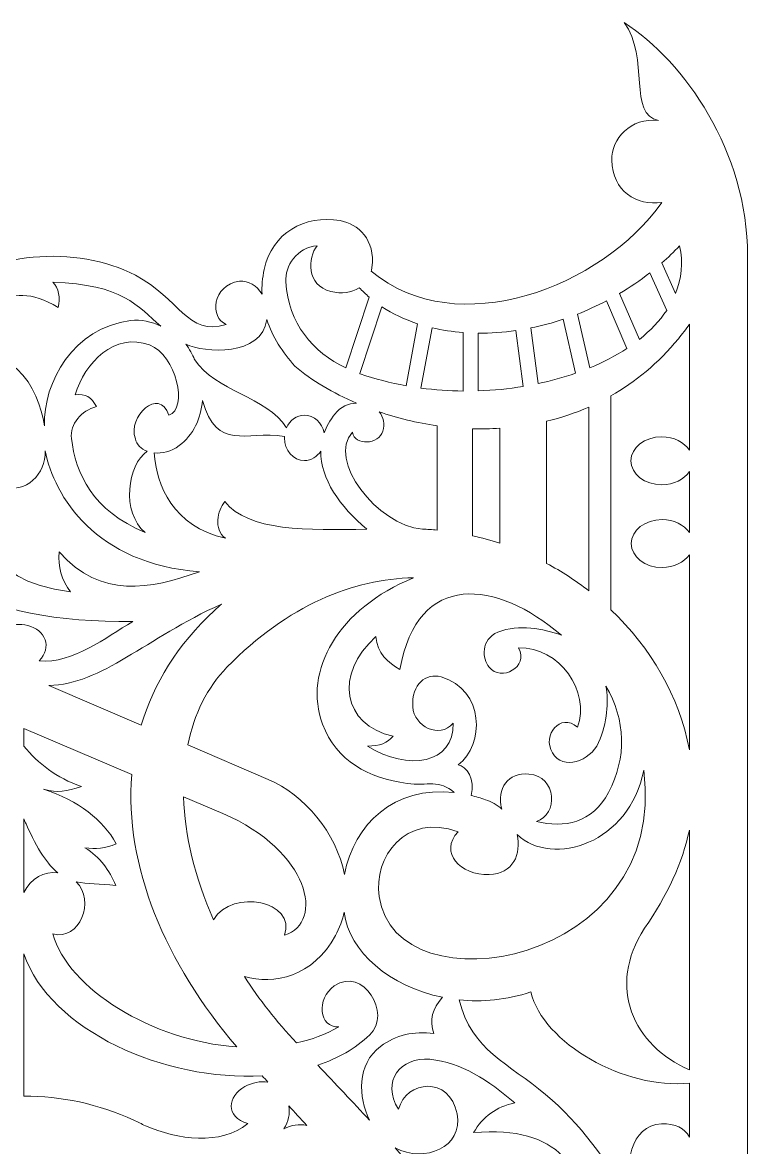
# Model space of a CAD drawing. Header units: centimetres. Extents: x -40.3 to 9.9, y -20.4 to 19.9.
# Drawn here: x -1.47 to 9.91, y 2.32 to 19.93 of the extents above; entities that cross this region are included whole.
import ezdxf

# ---------------------------------------------------------------- set-up
doc = ezdxf.new("R2010")
doc.units = ezdxf.units.CM
doc.header["$MEASUREMENT"] = 0
doc.layers.add('layer 1', color=7, linetype='Continuous')

msp = doc.modelspace()

# ---------------------------------------------------------------- linework, layer by layer
at = {"layer": 'layer 1', "color": 254, "lineweight": 9}
for points, knots in [([(-9.02512, 12.9641), (-8.90595, 13.3051), (-8.66617, 13.4605), (-8.28316, 13.39551), (-8.28316, 13.39551), (-8.28316, 13.39551), (-8.28309, 13.39544), (-8.28309, 13.39544), (-8.28309, 13.39544), (-8.17027, 13.75884), (-7.8188, 14.04925), (-7.41801, 14.006), (-7.41801, 14.006), (-7.04896, 13.96613), (-7.07359, 13.72194), (-6.68447, 13.47736), (-6.68447, 13.47736), (-6.41259, 13.97918), (-5.87256, 14.30589), (-5.11564, 14.10386), (-5.11564, 14.10386), (-4.67255, 13.9856), (-4.14451, 13.6021), (-3.70368, 12.99987), (-3.70368, 12.99987), (-3.91616, 13.97061), (-3.65027, 14.91422), (-2.8308, 15.66917), (-2.8308, 15.66917), (-2.00721, 16.35034), (-0.63091, 16.45844), (0.29439, 15.97767), (0.29439, 15.97767), (0.99384, 15.61424), (1.10112, 15.01808), (1.71813, 15.20586), (1.71813, 15.20586), (1.45714, 15.3045), (1.49221, 15.82386), (1.9263, 15.8838), (1.9263, 15.8838), (2.06579, 15.89015), (2.19826, 15.82153), (2.27855, 15.67989), (2.27855, 15.67989), (2.27298, 15.80414), (2.28314, 15.93333), (2.31199, 16.06763), (2.31199, 16.06763), (2.43533, 16.64121), (2.94385, 16.92597), (3.50011, 16.83164), (3.50011, 16.83164), (3.78509, 16.78331), (4.05743, 16.531), (4.00085, 16.09839), (4.00085, 16.09839), (3.99817, 16.07793), (3.99421, 16.05807), (3.9891, 16.03888), (3.9891, 16.03888), (5.3425, 14.91874), (7.59519, 15.78678), (8.54335, 17.11778), (8.54335, 17.11778), (8.14172, 17.05964), (7.77204, 17.2929), (7.75648, 17.77948), (7.75648, 17.77948), (7.74597, 18.10806), (8.05321, 18.45315), (8.49047, 18.40048), (8.49047, 18.40048), (8.0108, 18.47745), (8.3512, 19.3884), (7.95319, 19.9345), (7.95319, 19.9345), (8.90104, 19.31452), (9.88465, 17.92257), (9.88465, 16.27721), (9.88465, 16.27721), (9.88465, 16.27721), (9.88465, -12.90926), (9.88465, -12.90926), (9.88465, -12.90926), (9.91474, -17.78718), (5.83116, -20.35784), (2.35355, -19.87739), (2.35355, -19.87739), (0.40269, -19.60787), (-1.41877, -18.50075), (-2.06721, -16.00393), (-2.06721, -16.00393), (-2.14913, -15.68844), (-2.18906, -15.35305), (-2.17986, -15.01273), (-2.17986, -15.01273), (-2.21771, -15.03167), (-2.26039, -15.04236), (-2.30559, -15.04236), (-2.30559, -15.04236), (-2.46074, -15.04236), (-2.58657, -14.91656), (-2.58657, -14.76137), (-2.58657, -14.76137), (-2.58657, -14.60622), (-2.46074, -14.48039), (-2.30559, -14.48039), (-2.30559, -14.48039), (-2.24134, -14.48039), (-2.18218, -14.50198), (-2.13484, -14.53824), (-2.13484, -14.53824), (-2.1171, -14.43026), (-2.09417, -14.32248), (-2.06577, -14.21535), (-2.06577, -14.21535), (-2.09163, -14.22321), (-2.11911, -14.22745), (-2.14758, -14.22745), (-2.14758, -14.22745), (-2.30273, -14.22745), (-2.42853, -14.10164), (-2.42853, -13.94646), (-2.42853, -13.94646), (-2.42853, -13.79131), (-2.30273, -13.66547), (-2.14758, -13.66547), (-2.14758, -13.66547), (-2.05335, -13.66547), (-1.96999, -13.71186), (-1.91901, -13.78302), (-1.91901, -13.78302), (-1.87745, -13.68364), (-1.83075, -13.58539), (-1.77861, -13.48876), (-1.77861, -13.48876), (-1.79953, -13.49307), (-1.82119, -13.49533), (-1.84338, -13.49533), (-1.84338, -13.49533), (-2.02043, -13.49533), (-2.16402, -13.35171), (-2.16402, -13.17465), (-2.16402, -13.17465), (-2.16402, -12.99759), (-2.02043, -12.85401), (-1.84338, -12.85401), (-1.84338, -12.85401), (-1.69225, -12.85401), (-1.56553, -12.95861), (-1.53163, -13.09933), (-1.53163, -13.09933), (-1.45775, -12.99904), (-1.37718, -12.90132), (-1.28941, -12.80674), (-1.28941, -12.80674), (-1.28288, -12.79972), (-1.27607, -12.79266), (-1.26934, -12.78561), (-1.26934, -12.78561), (-1.27131, -12.78564), (-1.27332, -12.78568), (-1.27533, -12.78568), (-1.27533, -12.78568), (-1.46904, -12.78568), (-1.62614, -12.62859), (-1.62614, -12.43488), (-1.62614, -12.43488), (-1.62614, -12.24117), (-1.46904, -12.08404), (-1.27533, -12.08404), (-1.27533, -12.08404), (-1.08162, -12.08404), (-0.92453, -12.24117), (-0.92453, -12.43488), (-0.92453, -12.43488), (-0.92453, -12.45463), (-0.92619, -12.474), (-0.92933, -12.49291), (-0.92933, -12.49291), (-0.82099, -12.4142), (-0.70203, -12.33878), (-0.57599, -12.26985), (-0.57599, -12.26985), (-0.78928, -12.24226), (-0.98655, -12.06622), (-1.0577, -11.81854), (-1.0577, -11.81854), (-1.13599, -11.54619), (-1.00302, -11.25483), (-0.5654, -11.25886), (-0.5654, -11.25886), (-0.73392, -11.14593), (-0.59056, -10.72747), (-0.40817, -10.61218), (-0.40817, -10.61218), (-0.36404, -10.9047), (-0.09, -11.13143), (0.26803, -11.2718), (0.26803, -11.2718), (0.09345, -11.14992), (-0.00988, -10.94178), (-0.04093, -10.70062), (-0.04093, -10.70062), (-0.09755, -9.70215), (1.27289, -9.94084), (0.91588, -10.88837), (0.91588, -10.88837), (1.11393, -10.69607), (1.22681, -10.54998), (1.26386, -10.36622), (1.26386, -10.36622), (1.25341, -10.2473), (1.25038, -10.1264), (1.25567, -10.00314), (1.25567, -10.00314), (0.35365, -10.06626), (0.98146, -8.92414), (0.6834, -8.65289), (0.6834, -8.65289), (0.84465, -8.67123), (0.97207, -8.73307), (1.05, -8.85856), (1.05, -8.85856), (1.05, -8.85856), (1.20201, -8.49195), (1.20201, -8.49195), (1.20201, -8.49195), (1.20201, -8.49195), (1.44346, -8.87644), (1.44346, -8.87644), (1.44346, -8.87644), (1.51133, -8.7081), (1.62824, -8.60223), (1.77429, -8.51876), (1.77429, -8.51876), (1.58654, -9.00164), (2.00832, -9.51758), (1.47923, -9.91371), (1.47923, -9.91371), (1.50209, -10.0822), (1.6015, -10.21597), (1.72571, -10.32491), (1.72571, -10.32491), (2.83629, -8.24889), (1.65477, -2.09027), (-0.34492, -0.72138), (-0.34492, -0.72138), (-0.17131, -1.11484), (-0.51418, -1.48769), (-1.07817, -1.29369), (-1.07817, -1.29369), (-1.42639, -1.17389), (-1.64197, -0.84581), (-1.65044, -0.46209), (-1.65044, -0.46209), (-1.65393, -0.30472), (-1.63457, -0.17267), (-1.59453, -0.06532), (-1.59453, -0.06532), (-2.09134, -0.19268), (-2.59296, 0.02707), (-2.84869, 0.41424), (-2.84869, 0.41424), (-3.05199, 0.72204), (-3.1222, 1.21226), (-2.98175, 1.60483), (-2.98175, 1.60483), (-3.27131, 1.47713), (-3.52792, 1.54991), (-3.6624, 1.80916), (-3.6624, 1.80916), (-3.82264, 2.11812), (-3.64113, 2.32764), (-3.17952, 2.40828), (-3.17952, 2.40828), (-3.51607, 3.09366), (-4.07858, 3.44266), (-4.7974, 3.41352), (-4.7974, 3.41352), (-5.49403, 3.3853), (-6.30845, 2.81292), (-7.24811, 2.45298), (-7.24811, 2.45298), (-7.91652, 2.19697), (-8.64578, 2.61434), (-8.60729, 3.54391), (-8.60729, 3.54391), (-8.58221, 4.14998), (-8.72427, 4.55956), (-9.13487, 4.84944), (-9.13487, 4.84944), (-8.95901, 4.91064), (-8.77719, 4.88941), (-8.5894, 4.79578), (-8.5894, 4.79578), (-9.12591, 5.17135), (-8.52682, 5.86882), (-9.20638, 6.45898), (-9.20638, 6.45898), (-8.96197, 6.57667), (-8.71757, 6.59752), (-8.47316, 6.47687), (-8.47316, 6.47687), (-9.1868, 6.8257), (-8.60891, 7.5678), (-9.17957, 8.16689), (-9.17957, 8.16689), (-8.95305, 8.24697), (-8.72653, 8.24471), (-8.49997, 8.12219), (-8.49997, 8.12219), (-9.43858, 8.75853), (-8.52252, 9.05525), (-9.14379, 9.93741), (-9.14379, 9.93741), (-8.97615, 9.96433), (-8.79585, 9.89324), (-8.65202, 9.81898), (-8.65202, 9.81898), (-9.30904, 10.29731), (-8.56721, 10.41592), (-9.08121, 11.09092), (-9.08121, 11.09092), (-8.89121, 11.16017), (-8.65276, 11.10355), (-8.49553, 10.95683), (-8.49553, 10.95683), (-8.66155, 11.33656), (-8.69446, 11.72007), (-8.96257, 12.09687), (-8.96257, 12.09687), (-8.96257, 12.09687), (-9.51343, 12.33273), (-9.51343, 12.33273), (-9.51343, 12.33273), (-10.15895, 12.6091), (-9.9022, 13.33963), (-9.20934, 13.04298), (-9.20934, 13.04298), (-9.20934, 13.04298), (-9.02512, 12.9641), (-9.02512, 12.9641)], [0, 0, 0, 0, 0.01149425, 0.01149425, 0.01149425, 0.01149425, 0.02298851, 0.02298851, 0.02298851, 0.02298851, 0.03448276, 0.03448276, 0.03448276, 0.03448276, 0.04597701, 0.04597701, 0.04597701, 0.04597701, 0.05747126, 0.05747126, 0.05747126, 0.05747126, 0.06896552, 0.06896552, 0.06896552, 0.06896552, 0.08045977, 0.08045977, 0.08045977, 0.08045977, 0.09195402, 0.09195402, 0.09195402, 0.09195402, 0.10344828, 0.10344828, 0.10344828, 0.10344828, 0.11494253, 0.11494253, 0.11494253, 0.11494253, 0.12643678, 0.12643678, 0.12643678, 0.12643678, 0.13793103, 0.13793103, 0.13793103, 0.13793103, 0.14942529, 0.14942529, 0.14942529, 0.14942529, 0.16091954, 0.16091954, 0.16091954, 0.16091954, 0.17241379, 0.17241379, 0.17241379, 0.17241379, 0.18390805, 0.18390805, 0.18390805, 0.18390805, 0.1954023, 0.1954023, 0.1954023, 0.1954023, 0.20689655, 0.20689655, 0.20689655, 0.20689655, 0.2183908, 0.2183908, 0.2183908, 0.2183908, 0.22988506, 0.22988506, 0.22988506, 0.22988506, 0.24137931, 0.24137931, 0.24137931, 0.24137931, 0.25287356, 0.25287356, 0.25287356, 0.25287356, 0.26436782, 0.26436782, 0.26436782, 0.26436782, 0.27586207, 0.27586207, 0.27586207, 0.27586207, 0.28735632, 0.28735632, 0.28735632, 0.28735632, 0.29885057, 0.29885057, 0.29885057, 0.29885057, 0.31034483, 0.31034483, 0.31034483, 0.31034483, 0.32183908, 0.32183908, 0.32183908, 0.32183908, 0.33333333, 0.33333333, 0.33333333, 0.33333333, 0.34482759, 0.34482759, 0.34482759, 0.34482759, 0.35632184, 0.35632184, 0.35632184, 0.35632184, 0.36781609, 0.36781609, 0.36781609, 0.36781609, 0.37931034, 0.37931034, 0.37931034, 0.37931034, 0.3908046, 0.3908046, 0.3908046, 0.3908046, 0.40229885, 0.40229885, 0.40229885, 0.40229885, 0.4137931, 0.4137931, 0.4137931, 0.4137931, 0.42528736, 0.42528736, 0.42528736, 0.42528736, 0.43678161, 0.43678161, 0.43678161, 0.43678161, 0.44827586, 0.44827586, 0.44827586, 0.44827586, 0.45977011, 0.45977011, 0.45977011, 0.45977011, 0.47126437, 0.47126437, 0.47126437, 0.47126437, 0.48275862, 0.48275862, 0.48275862, 0.48275862, 0.49425287, 0.49425287, 0.49425287, 0.49425287, 0.50574713, 0.50574713, 0.50574713, 0.50574713, 0.51724138, 0.51724138, 0.51724138, 0.51724138, 0.52873563, 0.52873563, 0.52873563, 0.52873563, 0.54022989, 0.54022989, 0.54022989, 0.54022989, 0.55172414, 0.55172414, 0.55172414, 0.55172414, 0.56321839, 0.56321839, 0.56321839, 0.56321839, 0.57471264, 0.57471264, 0.57471264, 0.57471264, 0.5862069, 0.5862069, 0.5862069, 0.5862069, 0.59770115, 0.59770115, 0.59770115, 0.59770115, 0.6091954, 0.6091954, 0.6091954, 0.6091954, 0.62068966, 0.62068966, 0.62068966, 0.62068966, 0.63218391, 0.63218391, 0.63218391, 0.63218391, 0.64367816, 0.64367816, 0.64367816, 0.64367816, 0.65517241, 0.65517241, 0.65517241, 0.65517241, 0.66666667, 0.66666667, 0.66666667, 0.66666667, 0.67816092, 0.67816092, 0.67816092, 0.67816092, 0.68965517, 0.68965517, 0.68965517, 0.68965517, 0.70114943, 0.70114943, 0.70114943, 0.70114943, 0.71264368, 0.71264368, 0.71264368, 0.71264368, 0.72413793, 0.72413793, 0.72413793, 0.72413793, 0.73563218, 0.73563218, 0.73563218, 0.73563218, 0.74712644, 0.74712644, 0.74712644, 0.74712644, 0.75862069, 0.75862069, 0.75862069, 0.75862069, 0.77011494, 0.77011494, 0.77011494, 0.77011494, 0.7816092, 0.7816092, 0.7816092, 0.7816092, 0.79310345, 0.79310345, 0.79310345, 0.79310345, 0.8045977, 0.8045977, 0.8045977, 0.8045977, 0.81609195, 0.81609195, 0.81609195, 0.81609195, 0.82758621, 0.82758621, 0.82758621, 0.82758621, 0.83908046, 0.83908046, 0.83908046, 0.83908046, 0.85057471, 0.85057471, 0.85057471, 0.85057471, 0.86206897, 0.86206897, 0.86206897, 0.86206897, 0.87356322, 0.87356322, 0.87356322, 0.87356322, 0.88505747, 0.88505747, 0.88505747, 0.88505747, 0.89655172, 0.89655172, 0.89655172, 0.89655172, 0.90804598, 0.90804598, 0.90804598, 0.90804598, 0.91954023, 0.91954023, 0.91954023, 0.91954023, 0.93103448, 0.93103448, 0.93103448, 0.93103448, 0.94252874, 0.94252874, 0.94252874, 0.94252874, 0.95402299, 0.95402299, 0.95402299, 0.95402299, 0.96551724, 0.96551724, 0.96551724, 0.96551724, 0.97701149, 0.97701149, 0.97701149, 0.97701149, 1, 1, 1, 1]), ([(3.79923, 15.78163), (3.68045, 15.70617), (3.52216, 15.68056), (3.35703, 15.72282), (3.35703, 15.72282), (2.9694, 15.82202), (2.99049, 16.25001), (3.14243, 16.43819), (3.14243, 16.43819), (2.8243, 16.41427), (2.63658, 16.12125), (2.65063, 15.87484), (2.65063, 15.87484), (2.68788, 15.21973), (3.07766, 14.77244), (3.59222, 14.52595), (3.59222, 14.52595), (3.59222, 14.52595), (3.95823, 15.63216), (3.95823, 15.63216), (3.95823, 15.63216), (3.90524, 15.68201), (3.85222, 15.73182), (3.79923, 15.78163)], [0, 0, 0, 0, 0.14285714, 0.14285714, 0.14285714, 0.14285714, 0.28571429, 0.28571429, 0.28571429, 0.28571429, 0.42857143, 0.42857143, 0.42857143, 0.42857143, 0.57142857, 0.57142857, 0.57142857, 0.57142857, 0.71428571, 0.71428571, 0.71428571, 0.71428571, 1, 1, 1, 1]), ([(8.75696, 15.68959), (8.75696, 15.68959), (8.54163, 16.17089), (8.54163, 16.17089), (8.54163, 16.17089), (8.63765, 16.25513), (8.73079, 16.34421), (8.82057, 16.43819), (8.82057, 16.43819), (8.87687, 16.17269), (8.85045, 15.92144), (8.75696, 15.68959)], [0, 0, 0, 0, 0.25, 0.25, 0.25, 0.25, 0.5, 0.5, 0.5, 0.5, 1, 1, 1, 1]), ([(0.69169, 15.17715), (0.54842, 15.25197), (0.38745, 15.28707), (0.21593, 15.26594), (0.21593, 15.26594), (-0.67057, 15.15672), (-1.15179, 14.30702), (-1.13006, 13.61769), (-1.13006, 13.61769), (-1.22845, 14.21565), (-1.6001, 14.98774), (-2.84096, 14.83629), (-2.84096, 14.83629), (-2.43957, 15.17051), (-2.15978, 15.37463), (-1.7041, 15.09689), (-1.7041, 15.09689), (-1.7107, 15.26231), (-1.76326, 15.40836), (-1.88296, 15.52611), (-1.88296, 15.52611), (-1.64205, 15.70264), (-1.33689, 15.72498), (-0.91723, 15.47246), (-0.91723, 15.47246), (-0.87553, 15.61551), (-0.9083, 15.78241), (-0.9977, 15.86587), (-0.9977, 15.86587), (0.08685, 15.83695), (0.33711, 15.49285), (0.69169, 15.17715)], [0, 0, 0, 0, 0.11111111, 0.11111111, 0.11111111, 0.11111111, 0.22222222, 0.22222222, 0.22222222, 0.22222222, 0.33333333, 0.33333333, 0.33333333, 0.33333333, 0.44444444, 0.44444444, 0.44444444, 0.44444444, 0.55555556, 0.55555556, 0.55555556, 0.55555556, 0.66666667, 0.66666667, 0.66666667, 0.66666667, 0.77777778, 0.77777778, 0.77777778, 0.77777778, 1, 1, 1, 1]), ([(8.35405, 16.01528), (8.35405, 16.01528), (8.61737, 15.42667), (8.61737, 15.42667), (8.61737, 15.42667), (8.5079, 15.26206), (8.36298, 15.10984), (8.18945, 14.97232), (8.18945, 14.97232), (8.18945, 14.97232), (7.8789, 15.68994), (7.8789, 15.68994), (7.8789, 15.68994), (8.04213, 15.78696), (8.20109, 15.89537), (8.35405, 16.01528)], [0, 0, 0, 0, 0.2, 0.2, 0.2, 0.2, 0.4, 0.4, 0.4, 0.4, 0.6, 0.6, 0.6, 0.6, 1, 1, 1, 1]), ([(7.67291, 15.57473), (7.67291, 15.57473), (7.99447, 14.83171), (7.99447, 14.83171), (7.99447, 14.83171), (7.81998, 14.71695), (7.62412, 14.61485), (7.41196, 14.52712), (7.41196, 14.52712), (7.41196, 14.52712), (7.21846, 15.36705), (7.21846, 15.36705), (7.21846, 15.36705), (7.37189, 15.42713), (7.52379, 15.49634), (7.67291, 15.57473)], [0, 0, 0, 0, 0.2, 0.2, 0.2, 0.2, 0.4, 0.4, 0.4, 0.4, 0.6, 0.6, 0.6, 0.6, 1, 1, 1, 1]), ([(4.71617, 15.21736), (4.71617, 15.21736), (4.53389, 14.24652), (4.53389, 14.24652), (4.53389, 14.24652), (4.29048, 14.29051), (4.04992, 14.35232), (3.81645, 14.4337), (3.81645, 14.4337), (3.81423, 14.43448), (3.81204, 14.43529), (3.80982, 14.43607), (3.80982, 14.43607), (3.80982, 14.43607), (4.15628, 15.48329), (4.15628, 15.48329), (4.15628, 15.48329), (4.32491, 15.37234), (4.51326, 15.28369), (4.71617, 15.21736)], [0, 0, 0, 0, 0.16666667, 0.16666667, 0.16666667, 0.16666667, 0.33333333, 0.33333333, 0.33333333, 0.33333333, 0.5, 0.5, 0.5, 0.5, 0.66666667, 0.66666667, 0.66666667, 0.66666667, 1, 1, 1, 1]), ([(3.25091, 13.50756), (3.21987, 13.66694), (3.09389, 13.78629), (2.94322, 13.78629), (2.94322, 13.78629), (2.81855, 13.78629), (2.71081, 13.70458), (2.65969, 13.58612), (2.65969, 13.58612), (2.35659, 14.08315), (1.54347, 14.15645), (1.2229, 14.65511), (1.2229, 14.65511), (1.2229, 14.65511), (1.22293, 14.65489), (1.22293, 14.65489), (1.22293, 14.65489), (1.18557, 14.73882), (1.13985, 14.82109), (1.08577, 14.90018), (1.08577, 14.90018), (1.37078, 14.75381), (2.28039, 14.70365), (2.35196, 15.28323), (2.35196, 15.28323), (2.44065, 15.01279), (2.60088, 14.76955), (2.79368, 14.55146), (2.79368, 14.55146), (3.0572, 14.33122), (3.38638, 14.1331), (3.75814, 13.97357), (3.75814, 13.97357), (3.62972, 13.97163), (3.50971, 13.9166), (3.41965, 13.80407), (3.41965, 13.80407), (3.34218, 13.70726), (3.28682, 13.60803), (3.25091, 13.50756)], [0, 0, 0, 0, 0.09090909, 0.09090909, 0.09090909, 0.09090909, 0.18181818, 0.18181818, 0.18181818, 0.18181818, 0.27272727, 0.27272727, 0.27272727, 0.27272727, 0.36363636, 0.36363636, 0.36363636, 0.36363636, 0.45454545, 0.45454545, 0.45454545, 0.45454545, 0.54545455, 0.54545455, 0.54545455, 0.54545455, 0.63636364, 0.63636364, 0.63636364, 0.63636364, 0.72727273, 0.72727273, 0.72727273, 0.72727273, 0.81818182, 0.81818182, 0.81818182, 0.81818182, 1, 1, 1, 1]), ([(5.43041, 15.07982), (5.43041, 15.07982), (5.43041, 14.1633), (5.43041, 14.1633), (5.43041, 14.1633), (5.2096, 14.16527), (4.98714, 14.18037), (4.76595, 14.21001), (4.76595, 14.21001), (4.76595, 14.21001), (4.94315, 15.15386), (4.94315, 15.15386), (4.94315, 15.15386), (5.09936, 15.11707), (5.26249, 15.09244), (5.43041, 15.07982)], [0, 0, 0, 0, 0.2, 0.2, 0.2, 0.2, 0.4, 0.4, 0.4, 0.4, 0.6, 0.6, 0.6, 0.6, 1, 1, 1, 1]), ([(6.99604, 15.28661), (6.99604, 15.28661), (7.19042, 14.44284), (7.19042, 14.44284), (7.19042, 14.44284), (7.00362, 14.37751), (6.80663, 14.32268), (6.60237, 14.2794), (6.60237, 14.2794), (6.60237, 14.2794), (6.48807, 15.15118), (6.48807, 15.15118), (6.48807, 15.15118), (6.6573, 15.18547), (6.82716, 15.23059), (6.99604, 15.28661)], [0, 0, 0, 0, 0.2, 0.2, 0.2, 0.2, 0.4, 0.4, 0.4, 0.4, 0.6, 0.6, 0.6, 0.6, 1, 1, 1, 1]), ([(8.97258, 11.9499), (8.89172, 12.06935), (8.73061, 12.15081), (8.54505, 12.15081), (8.54505, 12.15081), (8.27842, 12.15081), (8.06217, 11.98264), (8.06217, 11.77524), (8.06217, 11.77524), (8.06217, 11.56788), (8.27842, 11.39967), (8.54505, 11.39967), (8.54505, 11.39967), (8.73061, 11.39967), (8.89172, 11.48116), (8.97258, 11.60062), (8.97258, 11.60062), (8.97258, 11.60062), (8.97258, 8.54658), (8.97258, 8.54658), (8.97258, 8.54658), (8.81492, 9.38383), (8.36799, 10.14523), (7.74223, 10.73913), (7.74223, 10.73913), (7.74223, 10.73913), (7.74234, 10.73913), (7.74234, 10.73913), (7.74234, 10.73913), (7.74234, 10.73913), (7.74234, 14.08597), (7.74234, 14.08597), (7.74234, 14.08597), (8.12549, 14.30413), (8.48426, 14.59866), (8.80042, 14.98273), (8.80042, 14.98273), (8.86145, 15.05696), (8.91889, 15.13249), (8.97258, 15.20946), (8.97258, 15.20946), (8.97258, 15.20946), (8.97258, 13.23913), (8.97258, 13.23913), (8.97258, 13.23913), (8.89331, 13.36225), (8.72962, 13.44681), (8.54057, 13.44681), (8.54057, 13.44681), (8.27394, 13.44681), (8.05772, 13.27864), (8.05772, 13.07124), (8.05772, 13.07124), (8.05772, 12.86384), (8.27394, 12.69567), (8.54057, 12.69567), (8.54057, 12.69567), (8.72962, 12.69567), (8.89331, 12.78023), (8.97258, 12.90335), (8.97258, 12.90335), (8.97258, 12.90335), (8.97258, 11.9499), (8.97258, 11.9499)], [0, 0, 0, 0, 0.05882353, 0.05882353, 0.05882353, 0.05882353, 0.11764706, 0.11764706, 0.11764706, 0.11764706, 0.17647059, 0.17647059, 0.17647059, 0.17647059, 0.23529412, 0.23529412, 0.23529412, 0.23529412, 0.29411765, 0.29411765, 0.29411765, 0.29411765, 0.35294118, 0.35294118, 0.35294118, 0.35294118, 0.41176471, 0.41176471, 0.41176471, 0.41176471, 0.47058824, 0.47058824, 0.47058824, 0.47058824, 0.52941176, 0.52941176, 0.52941176, 0.52941176, 0.58823529, 0.58823529, 0.58823529, 0.58823529, 0.64705882, 0.64705882, 0.64705882, 0.64705882, 0.70588235, 0.70588235, 0.70588235, 0.70588235, 0.76470588, 0.76470588, 0.76470588, 0.76470588, 0.82352941, 0.82352941, 0.82352941, 0.82352941, 0.88235294, 0.88235294, 0.88235294, 0.88235294, 1, 1, 1, 1]), ([(0.48083, 13.21965), (0.16982, 13.0155), (0.0708, 12.2626), (0.44629, 11.95011), (0.44629, 11.95011), (-0.37501, 12.2903), (-0.6439, 12.87143), (-0.70704, 13.42257), (-0.70704, 13.42257), (-0.7328, 13.64718), (-0.55164, 13.85624), (-0.31482, 13.92073), (-0.31482, 13.92073), (-0.38972, 14.06339), (-0.48652, 14.13031), (-0.64965, 14.10449), (-0.64965, 14.10449), (-0.4958, 14.60907), (-0.02886, 15.09072), (0.51646, 14.88505), (0.51646, 14.88505), (0.93161, 14.72848), (1.12846, 13.88305), (0.81756, 13.78688), (0.81756, 13.78688), (0.6641, 14.23604), (0.16961, 13.76223), (0.29446, 13.41587), (0.29446, 13.41587), (0.31263, 13.32326), (0.38413, 13.25479), (0.48083, 13.21965)], [0, 0, 0, 0, 0.11111111, 0.11111111, 0.11111111, 0.11111111, 0.22222222, 0.22222222, 0.22222222, 0.22222222, 0.33333333, 0.33333333, 0.33333333, 0.33333333, 0.44444444, 0.44444444, 0.44444444, 0.44444444, 0.55555556, 0.55555556, 0.55555556, 0.55555556, 0.66666667, 0.66666667, 0.66666667, 0.66666667, 0.77777778, 0.77777778, 0.77777778, 0.77777778, 1, 1, 1, 1]), ([(6.25654, 15.111), (6.25654, 15.111), (6.37127, 14.23587), (6.37127, 14.23587), (6.37127, 14.23587), (6.14189, 14.19791), (5.90525, 14.17416), (5.66522, 14.16605), (5.66522, 14.16605), (5.66522, 14.16605), (5.66522, 15.07004), (5.66522, 15.07004), (5.66522, 15.07004), (5.85836, 15.06835), (6.05641, 15.08204), (6.25654, 15.111)], [0, 0, 0, 0, 0.2, 0.2, 0.2, 0.2, 0.4, 0.4, 0.4, 0.4, 0.6, 0.6, 0.6, 0.6, 1, 1, 1, 1]), ([(0.58793, 13.1957), (0.71172, 13.18325), (0.85506, 13.21651), (0.97849, 13.30852), (0.97849, 13.30852), (1.20417, 13.47672), (1.3245, 13.73302), (1.34351, 14.01534), (1.34351, 14.01534), (1.34351, 14.01534), (1.34358, 14.01506), (1.34358, 14.01506), (1.34358, 14.01506), (1.58531, 13.20914), (2.00229, 13.54618), (2.62875, 13.45259), (2.62875, 13.45259), (2.62837, 13.44547), (2.62815, 13.43823), (2.62815, 13.431), (2.62815, 13.431), (2.62815, 13.23482), (2.76923, 13.07572), (2.94322, 13.07572), (2.94322, 13.07572), (3.0487, 13.07572), (3.14208, 13.13421), (3.19927, 13.22399), (3.19927, 13.22399), (3.19228, 12.79117), (3.49616, 12.35436), (3.9202, 11.99968), (3.9202, 11.99968), (3.00125, 11.98317), (2.05006, 11.96398), (1.69823, 12.43426), (1.69823, 12.43426), (1.57899, 12.28522), (1.51429, 12.0067), (1.70508, 11.85768), (1.70508, 11.85768), (0.88377, 12.04864), (0.62515, 12.68276), (0.58793, 13.1957)], [0, 0, 0, 0, 0.08333333, 0.08333333, 0.08333333, 0.08333333, 0.16666667, 0.16666667, 0.16666667, 0.16666667, 0.25, 0.25, 0.25, 0.25, 0.33333333, 0.33333333, 0.33333333, 0.33333333, 0.41666667, 0.41666667, 0.41666667, 0.41666667, 0.5, 0.5, 0.5, 0.5, 0.58333333, 0.58333333, 0.58333333, 0.58333333, 0.66666667, 0.66666667, 0.66666667, 0.66666667, 0.75, 0.75, 0.75, 0.75, 0.83333333, 0.83333333, 0.83333333, 0.83333333, 1, 1, 1, 1]), ([(4.79248, 12.00158), (4.0786, 12.05782), (3.29007, 13.09375), (3.69689, 13.51789), (3.69689, 13.51789), (3.729, 13.29889), (4.11331, 13.32609), (4.17078, 13.53581), (4.17078, 13.53581), (4.20073, 13.6451), (4.18972, 13.75415), (4.11077, 13.83839), (4.11077, 13.83839), (4.39815, 13.74078), (4.70422, 13.6662), (5.02023, 13.62097), (5.02023, 13.62097), (5.02023, 13.62097), (5.02023, 11.98631), (5.02023, 11.98631), (5.02023, 11.98631), (4.94467, 11.99336), (4.86872, 11.99848), (4.79248, 12.00158), (4.79248, 12.00158), (4.79248, 12.00158), (4.79248, 12.00158), (4.79248, 12.00158)], [0, 0, 0, 0, 0.125, 0.125, 0.125, 0.125, 0.25, 0.25, 0.25, 0.25, 0.375, 0.375, 0.375, 0.375, 0.5, 0.5, 0.5, 0.5, 0.625, 0.625, 0.625, 0.625, 0.75, 0.75, 0.75, 0.75, 1, 1, 1, 1]), ([(6.7371, 11.46441), (6.7371, 11.46441), (6.7371, 13.69029), (6.7371, 13.69029), (6.7371, 13.69029), (6.96139, 13.74438), (7.1829, 13.81796), (7.3988, 13.91307), (7.3988, 13.91307), (7.3988, 13.91307), (7.3988, 11.0342), (7.3988, 11.0342), (7.3988, 11.0342), (7.19176, 11.1952), (6.97021, 11.33945), (6.7371, 11.46441)], [0, 0, 0, 0, 0.2, 0.2, 0.2, 0.2, 0.4, 0.4, 0.4, 0.4, 0.6, 0.6, 0.6, 0.6, 1, 1, 1, 1]), ([(5.57462, 11.8985), (5.57462, 11.8985), (5.57462, 13.57328), (5.57462, 13.57328), (5.57462, 13.57328), (5.71704, 13.56919), (5.86034, 13.57137), (6.00385, 13.58051), (6.00385, 13.58051), (6.00385, 13.58051), (6.00385, 11.77961), (6.00385, 11.77961), (6.00385, 11.77961), (5.8632, 11.82608), (5.71997, 11.86587), (5.57462, 11.8985)], [0, 0, 0, 0, 0.2, 0.2, 0.2, 0.2, 0.4, 0.4, 0.4, 0.4, 0.6, 0.6, 0.6, 0.6, 1, 1, 1, 1]), ([(-1.93884, 12.72601), (-1.90356, 12.70008), (-1.86105, 12.67899), (-1.81141, 12.6647), (-1.81141, 12.6647), (-1.41002, 12.54899), (-1.10649, 12.86557), (-1.11641, 13.226), (-1.11641, 13.226), (-0.98387, 12.51907), (-0.32234, 11.45255), (1.29889, 11.33448), (1.29889, 11.33448), (0.52316, 11.05885), (-0.24593, 10.90398), (-0.89934, 11.64531), (-0.89934, 11.64531), (-0.92315, 11.41283), (-0.86354, 11.2042), (-0.72048, 11.01938), (-0.72048, 11.01938), (-2.15886, 11.19668), (-2.18275, 12.07189), (-1.93884, 12.72601)], [0, 0, 0, 0, 0.14285714, 0.14285714, 0.14285714, 0.14285714, 0.28571429, 0.28571429, 0.28571429, 0.28571429, 0.42857143, 0.42857143, 0.42857143, 0.42857143, 0.57142857, 0.57142857, 0.57142857, 0.57142857, 0.71428571, 0.71428571, 0.71428571, 0.71428571, 1, 1, 1, 1]), ([(-3.57435, 12.10809), (-3.62614, 12.037), (-3.67267, 11.99985), (-3.73465, 11.97572), (-3.73465, 11.97572), (-3.73465, 11.97572), (-3.73472, 11.97572), (-3.73472, 11.97572), (-3.73472, 11.97572), (-3.51854, 11.83616), (-3.31347, 11.62852), (-3.11694, 11.35917), (-3.11694, 11.35917), (-2.83341, 10.97059), (-2.61254, 10.54528), (-2.38814, 10.12241), (-2.38814, 10.12241), (-2.38814, 10.12241), (-1.8861, 9.90742), (-1.8861, 9.90742), (-1.8861, 9.90742), (-1.92776, 9.99802), (-1.93249, 10.09979), (-1.90084, 10.19674), (-1.90084, 10.19674), (-1.82433, 10.43091), (-1.65012, 10.5583), (-1.39175, 10.49258), (-1.39175, 10.49258), (-1.11711, 10.42273), (-1.00366, 10.155), (-1.21229, 9.93741), (-1.21229, 9.93741), (-0.68175, 9.89568), (-0.17742, 10.3001), (0.25417, 10.55438), (0.25417, 10.55438), (-0.93487, 10.54306), (-1.89301, 10.71924), (-2.56255, 11.14472), (-2.56255, 11.14472), (-2.56255, 11.14472), (-2.56251, 11.14458), (-2.56251, 11.14458), (-2.56251, 11.14458), (-2.97625, 11.39904), (-3.27777, 11.73058), (-3.57435, 12.10809)], [0, 0, 0, 0, 0.07692308, 0.07692308, 0.07692308, 0.07692308, 0.15384615, 0.15384615, 0.15384615, 0.15384615, 0.23076923, 0.23076923, 0.23076923, 0.23076923, 0.30769231, 0.30769231, 0.30769231, 0.30769231, 0.38461538, 0.38461538, 0.38461538, 0.38461538, 0.46153846, 0.46153846, 0.46153846, 0.46153846, 0.53846154, 0.53846154, 0.53846154, 0.53846154, 0.61538462, 0.61538462, 0.61538462, 0.61538462, 0.69230769, 0.69230769, 0.69230769, 0.69230769, 0.76923077, 0.76923077, 0.76923077, 0.76923077, 0.84615385, 0.84615385, 0.84615385, 0.84615385, 1, 1, 1, 1]), ([(6.03366, 7.61849), (5.96286, 7.68097), (5.87808, 7.73177), (5.78029, 7.76451), (5.78029, 7.76451), (5.70258, 7.79054), (5.62655, 7.81203), (5.55215, 7.8296), (5.55215, 7.8296), (5.62377, 8.08134), (5.47842, 8.29608), (5.3511, 8.30997), (5.3511, 8.30997), (5.76516, 8.61781), (5.77035, 9.49086), (5.08282, 9.68704), (5.08282, 9.68704), (4.84956, 9.75358), (4.61831, 9.57599), (4.64015, 9.2176), (4.64015, 9.2176), (4.65892, 8.90987), (5.05971, 8.71091), (5.2706, 8.96272), (5.2706, 8.96272), (5.28852, 8.32338), (4.57104, 8.20746), (3.9293, 8.60504), (3.9293, 8.60504), (4.12044, 8.59872), (4.24786, 8.65612), (4.33168, 8.75705), (4.33168, 8.75705), (3.54044, 8.93637), (3.40638, 9.72948), (4.06364, 10.31855), (4.06364, 10.31855), (4.08262, 10.05012), (4.25315, 9.91674), (4.439, 9.80325), (4.439, 9.80325), (4.71166, 11.36009), (5.95742, 11.20914), (6.96796, 10.34014), (6.96796, 10.34014), (6.67716, 10.44746), (6.30865, 10.51477), (5.97256, 10.38893), (5.97256, 10.38893), (5.70064, 10.27191), (5.72819, 9.97223), (5.83579, 9.83881), (5.83579, 9.83881), (6.02248, 9.60728), (6.46574, 9.84061), (6.2945, 10.14308), (6.2945, 10.14308), (6.94538, 10.15786), (7.42145, 9.45753), (7.21994, 8.90014), (7.21994, 8.90014), (6.95279, 9.13036), (6.66125, 8.78005), (6.82649, 8.49776), (6.82649, 8.49776), (6.99032, 8.21786), (7.41923, 8.36451), (7.5488, 8.65788), (7.5488, 8.65788), (7.68914, 8.9756), (7.71108, 9.29747), (7.66497, 9.54389), (7.66497, 9.54389), (7.97708, 9.01087), (7.99464, 8.42851), (7.70565, 7.87666), (7.70565, 7.87666), (7.45451, 7.39709), (7.01001, 7.31676), (6.57612, 7.42471), (6.57612, 7.42471), (6.92037, 7.52462), (6.89853, 8.13232), (6.45988, 8.16689), (6.45988, 8.16689), (6.13124, 8.19278), (5.95294, 7.94213), (6.03366, 7.61849)], [0, 0, 0, 0, 0.04347826, 0.04347826, 0.04347826, 0.04347826, 0.08695652, 0.08695652, 0.08695652, 0.08695652, 0.13043478, 0.13043478, 0.13043478, 0.13043478, 0.17391304, 0.17391304, 0.17391304, 0.17391304, 0.2173913, 0.2173913, 0.2173913, 0.2173913, 0.26086957, 0.26086957, 0.26086957, 0.26086957, 0.30434783, 0.30434783, 0.30434783, 0.30434783, 0.34782609, 0.34782609, 0.34782609, 0.34782609, 0.39130435, 0.39130435, 0.39130435, 0.39130435, 0.43478261, 0.43478261, 0.43478261, 0.43478261, 0.47826087, 0.47826087, 0.47826087, 0.47826087, 0.52173913, 0.52173913, 0.52173913, 0.52173913, 0.56521739, 0.56521739, 0.56521739, 0.56521739, 0.60869565, 0.60869565, 0.60869565, 0.60869565, 0.65217391, 0.65217391, 0.65217391, 0.65217391, 0.69565217, 0.69565217, 0.69565217, 0.69565217, 0.73913043, 0.73913043, 0.73913043, 0.73913043, 0.7826087, 0.7826087, 0.7826087, 0.7826087, 0.82608696, 0.82608696, 0.82608696, 0.82608696, 0.86956522, 0.86956522, 0.86956522, 0.86956522, 0.91304348, 0.91304348, 0.91304348, 0.91304348, 1, 1, 1, 1]), ([(5.28803, 7.87581), (4.3447, 7.98097), (3.72116, 7.38598), (3.56975, 6.59226), (3.56975, 6.59226), (3.44931, 7.24215), (2.94068, 7.84078), (2.37461, 8.08317), (2.37461, 8.08317), (2.37461, 8.08317), (1.11498, 8.6225), (1.11498, 8.6225), (1.11498, 8.6225), (1.21313, 9.10383), (1.41851, 9.52201), (1.72959, 9.83905), (1.72959, 9.83905), (2.68911, 10.81692), (3.70988, 11.22311), (4.6531, 11.23997), (4.6531, 11.23997), (3.47323, 10.75885), (2.9145, 9.78603), (3.22735, 8.94483), (3.22735, 8.94483), (3.44148, 8.36914), (3.95015, 8.10272), (4.55079, 8.01932), (4.55079, 8.01932), (4.86579, 7.97861), (5.06641, 8.08504), (5.28803, 7.87581)], [0, 0, 0, 0, 0.11111111, 0.11111111, 0.11111111, 0.11111111, 0.22222222, 0.22222222, 0.22222222, 0.22222222, 0.33333333, 0.33333333, 0.33333333, 0.33333333, 0.44444444, 0.44444444, 0.44444444, 0.44444444, 0.55555556, 0.55555556, 0.55555556, 0.55555556, 0.66666667, 0.66666667, 0.66666667, 0.66666667, 0.77777778, 0.77777778, 0.77777778, 0.77777778, 1, 1, 1, 1]), ([(-1.06271, 9.55489), (-0.2316, 9.56382), (0.45437, 10.29252), (1.64239, 10.82722), (1.64239, 10.82722), (1.64239, 10.82722), (1.64355, 10.82761), (1.64355, 10.82761), (1.64355, 10.82761), (1.607, 10.79533), (1.57049, 10.76287), (1.5343, 10.72915), (1.5343, 10.72915), (0.95285, 10.18753), (0.58042, 9.57846), (0.38696, 8.93421), (0.38696, 8.93421), (0.38696, 8.93421), (-1.06271, 9.55489), (-1.06271, 9.55489)], [0, 0, 0, 0, 0.16666667, 0.16666667, 0.16666667, 0.16666667, 0.33333333, 0.33333333, 0.33333333, 0.33333333, 0.5, 0.5, 0.5, 0.5, 0.66666667, 0.66666667, 0.66666667, 0.66666667, 1, 1, 1, 1]), ([(-0.63063, 6.48054), (-0.45643, 6.4405), (-0.26173, 6.45182), (-0.01408, 6.42321), (-0.01408, 6.42321), (-0.11247, 6.65643), (-0.25552, 6.86359), (-0.49693, 7.01338), (-0.49693, 7.01338), (-0.33303, 6.98399), (-0.16909, 6.99814), (-0.00516, 7.07599), (-0.00516, 7.07599), (-0.21778, 7.45297), (-0.58703, 7.74352), (-1.14526, 7.92982), (-1.14526, 7.92982), (-0.91501, 7.85983), (-0.78977, 7.8986), (-0.55059, 7.97018), (-0.55059, 7.97018), (-0.95032, 8.109), (-1.22605, 8.33125), (-1.45373, 8.60398), (-1.45373, 8.60398), (-1.45373, 8.60398), (-1.45373, 8.88186), (-1.45373, 8.88186), (-1.45373, 8.88186), (-1.45373, 8.88186), (0.23953, 8.15687), (0.23953, 8.15687), (0.23953, 8.15687), (0.11892, 6.73373), (0.76171, 5.20811), (1.88203, 3.89249), (1.88203, 3.89249), (0.55671, 3.98968), (-0.76504, 4.80562), (-0.99618, 5.66171), (-0.99618, 5.66171), (-0.57729, 5.55587), (-0.32929, 6.17962), (-0.63063, 6.48054)], [0, 0, 0, 0, 0.08333333, 0.08333333, 0.08333333, 0.08333333, 0.16666667, 0.16666667, 0.16666667, 0.16666667, 0.25, 0.25, 0.25, 0.25, 0.33333333, 0.33333333, 0.33333333, 0.33333333, 0.41666667, 0.41666667, 0.41666667, 0.41666667, 0.5, 0.5, 0.5, 0.5, 0.58333333, 0.58333333, 0.58333333, 0.58333333, 0.66666667, 0.66666667, 0.66666667, 0.66666667, 0.75, 0.75, 0.75, 0.75, 0.83333333, 0.83333333, 0.83333333, 0.83333333, 1, 1, 1, 1]), ([(4.11278, 6.24922), (4.02734, 6.85748), (4.51181, 7.56124), (5.3511, 7.26378), (5.3511, 7.26378), (5.04503, 6.93693), (5.38416, 6.57805), (5.83727, 6.59149), (5.83727, 6.59149), (6.21298, 6.60264), (6.34463, 6.91403), (6.27298, 7.21859), (6.27298, 7.21859), (6.83894, 6.69397), (8.03754, 7.08266), (8.25711, 8.22785), (8.25711, 8.22785), (8.66552, 5.16672), (4.36774, 4.43376), (4.11278, 6.24922)], [0, 0, 0, 0, 0.16666667, 0.16666667, 0.16666667, 0.16666667, 0.33333333, 0.33333333, 0.33333333, 0.33333333, 0.5, 0.5, 0.5, 0.5, 0.66666667, 0.66666667, 0.66666667, 0.66666667, 1, 1, 1, 1]), ([(1.51719, 5.88576), (1.82505, 6.38264), (2.81209, 6.1751), (2.63277, 5.64322), (2.63277, 5.64322), (3.26086, 5.8449), (3.03021, 6.96201), (1.6644, 7.54681), (1.6644, 7.54681), (1.6644, 7.54681), (1.04972, 7.80998), (1.04972, 7.80998), (1.04972, 7.80998), (1.06782, 7.20532), (1.22279, 6.54602), (1.51719, 5.88576)], [0, 0, 0, 0, 0.2, 0.2, 0.2, 0.2, 0.4, 0.4, 0.4, 0.4, 0.6, 0.6, 0.6, 0.6, 1, 1, 1, 1]), ([(-1.45373, 7.46373), (-1.44177, 7.43738), (-1.42985, 7.41099), (-1.41796, 7.3845), (-1.41796, 7.3845), (-1.23378, 6.97489), (-1.07809, 6.74854), (-0.921, 6.62112), (-0.921, 6.62112), (-1.13465, 6.65019), (-1.3407, 6.53568), (-1.45373, 6.3135), (-1.45373, 6.3135), (-1.45373, 6.3135), (-1.45373, 7.46373), (-1.45373, 7.46373)], [0, 0, 0, 0, 0.2, 0.2, 0.2, 0.2, 0.4, 0.4, 0.4, 0.4, 0.6, 0.6, 0.6, 0.6, 1, 1, 1, 1]), ([(8.26995, 5.75255), (7.67281, 4.83046), (8.0949, 3.91771), (8.97258, 3.53223), (8.97258, 3.53223), (8.97258, 3.53223), (8.97258, 7.28907), (8.97258, 7.28907), (8.97258, 7.28907), (8.86643, 6.78001), (8.62777, 6.26065), (8.26978, 5.75237), (8.26978, 5.75237), (8.26978, 5.75237), (8.26995, 5.75255), (8.26995, 5.75255)], [0, 0, 0, 0, 0.2, 0.2, 0.2, 0.2, 0.4, 0.4, 0.4, 0.4, 0.6, 0.6, 0.6, 0.6, 1, 1, 1, 1]), ([(5.10808, 4.66998), (4.94523, 4.49694), (4.89366, 4.30845), (4.96954, 4.10225), (4.96954, 4.10225), (4.96954, 4.10225), (4.97003, 4.10208), (4.97003, 4.10208), (4.97003, 4.10208), (4.65426, 4.14504), (4.37289, 4.08338), (4.13497, 3.90159), (4.13497, 3.90159), (3.75958, 3.61471), (3.78258, 3.11409), (3.96381, 2.74536), (3.96381, 2.74536), (3.70003, 3.0291), (3.42991, 3.31514), (3.15362, 3.60604), (3.15362, 3.60604), (3.46226, 3.71145), (3.73944, 3.86762), (3.96508, 4.08042), (3.96508, 4.08042), (4.31644, 4.41182), (3.86094, 5.16112), (3.41069, 4.84944), (3.41069, 4.84944), (3.12084, 4.64881), (3.17224, 4.19369), (3.48223, 4.20562), (3.48223, 4.20562), (3.27476, 4.09008), (3.05195, 4.00845), (2.82066, 3.95606), (2.82066, 3.95606), (2.50518, 4.28951), (2.23258, 4.63886), (2.00194, 4.9952), (2.00194, 4.9952), (2.45924, 4.86341), (3.0795, 4.99101), (3.42857, 5.63634), (3.42857, 5.63634), (3.49362, 5.7566), (3.53832, 5.88054), (3.5652, 6.00591), (3.5652, 6.00591), (3.63837, 5.38083), (4.2849, 4.83854), (5.10808, 4.66998)], [0, 0, 0, 0, 0.07142857, 0.07142857, 0.07142857, 0.07142857, 0.14285714, 0.14285714, 0.14285714, 0.14285714, 0.21428571, 0.21428571, 0.21428571, 0.21428571, 0.28571429, 0.28571429, 0.28571429, 0.28571429, 0.35714286, 0.35714286, 0.35714286, 0.35714286, 0.42857143, 0.42857143, 0.42857143, 0.42857143, 0.5, 0.5, 0.5, 0.5, 0.57142857, 0.57142857, 0.57142857, 0.57142857, 0.64285714, 0.64285714, 0.64285714, 0.64285714, 0.71428571, 0.71428571, 0.71428571, 0.71428571, 0.78571429, 0.78571429, 0.78571429, 0.78571429, 0.85714286, 0.85714286, 0.85714286, 0.85714286, 1, 1, 1, 1]), ([(-1.45373, 3.12432), (-0.86943, 3.12425), (-0.28523, 3.00099), (0.26842, 2.74727), (0.26842, 2.74727), (0.26842, 2.74727), (0.268, 2.74769), (0.268, 2.74769), (0.268, 2.74769), (0.268, 2.74769), (0.27057, 2.74632), (0.27057, 2.74632), (0.27057, 2.74632), (0.33122, 2.71848), (0.39151, 2.6891), (0.45137, 2.65812), (0.45137, 2.65812), (0.94907, 2.4419), (1.63628, 2.34524), (2.05591, 2.69442), (2.05591, 2.69442), (1.69234, 2.79729), (1.74261, 3.12478), (2.00677, 3.27121), (2.00677, 3.27121), (2.12396, 3.33616), (2.25396, 3.36209), (2.36957, 3.34029), (2.36957, 3.34029), (2.34004, 3.37419), (2.31069, 3.40813), (2.28141, 3.44217), (2.28141, 3.44217), (0.75734, 3.35302), (-1.03753, 4.143), (-1.45373, 5.35306), (-1.45373, 5.35306), (-1.45373, 5.35306), (-1.45373, 3.12432), (-1.45373, 3.12432)], [0, 0, 0, 0, 0.09090909, 0.09090909, 0.09090909, 0.09090909, 0.18181818, 0.18181818, 0.18181818, 0.18181818, 0.27272727, 0.27272727, 0.27272727, 0.27272727, 0.36363636, 0.36363636, 0.36363636, 0.36363636, 0.45454545, 0.45454545, 0.45454545, 0.45454545, 0.54545455, 0.54545455, 0.54545455, 0.54545455, 0.63636364, 0.63636364, 0.63636364, 0.63636364, 0.72727273, 0.72727273, 0.72727273, 0.72727273, 0.81818182, 0.81818182, 0.81818182, 0.81818182, 1, 1, 1, 1]), ([(5.36514, 4.6305), (5.72568, 4.59286), (6.11039, 4.62676), (6.48962, 4.75436), (6.48962, 4.75436), (6.67691, 3.95522), (7.96632, 3.21717), (8.97258, 3.32762), (8.97258, 3.32762), (8.97258, 3.32762), (8.97258, 2.48247), (8.97258, 2.48247), (8.97258, 2.48247), (8.89927, 2.62383), (8.7492, 2.69873), (8.53626, 2.68994), (8.53626, 2.68994), (8.03416, 2.6692), (7.98533, 2.02062), (7.99591, 1.59093), (7.99591, 1.59093), (7.66208, 2.12313), (7.27791, 2.68031), (6.71921, 3.15046), (6.71921, 3.15046), (6.14464, 3.63394), (5.56415, 3.83234), (5.36514, 4.6305)], [0, 0, 0, 0, 0.125, 0.125, 0.125, 0.125, 0.25, 0.25, 0.25, 0.25, 0.375, 0.375, 0.375, 0.375, 0.5, 0.5, 0.5, 0.5, 0.625, 0.625, 0.625, 0.625, 0.75, 0.75, 0.75, 0.75, 1, 1, 1, 1]), ([(7.74093, 0.95632), (7.23268, 1.9871), (6.96859, 2.66998), (5.59251, 2.55137), (5.59251, 2.55137), (5.7356, 2.80174), (5.95019, 2.95671), (6.23633, 3.01633), (6.23633, 3.01633), (5.83131, 3.3701), (5.39206, 3.65525), (4.90869, 3.69938), (4.90869, 3.69938), (4.45067, 3.74118), (4.13889, 3.35306), (4.41663, 2.91798), (4.41663, 2.91798), (4.53538, 3.3749), (5.21687, 3.44171), (5.33318, 2.84643), (5.33318, 2.84643), (5.43616, 2.31956), (4.82345, 2.07322), (4.36424, 2.31071), (4.36424, 2.31071), (4.8739, 1.75187), (5.35812, 1.19713), (5.81532, 0.62693), (5.81532, 0.62693), (5.88493, 0.66457), (5.95601, 0.70112), (6.02794, 0.73612), (6.02794, 0.73612), (5.81543, 0.98715), (5.88468, 1.32864), (6.03602, 1.58024), (6.03602, 1.58024), (6.18532, 1.82832), (6.26755, 1.71405), (6.46885, 2.07741), (6.46885, 2.07741), (6.6749, 1.65348), (6.73674, 1.28042), (6.61049, 0.97375), (6.61049, 0.97375), (7.06529, 1.12019), (7.49183, 1.15444), (7.74093, 0.95632)], [0, 0, 0, 0, 0.07692308, 0.07692308, 0.07692308, 0.07692308, 0.15384615, 0.15384615, 0.15384615, 0.15384615, 0.23076923, 0.23076923, 0.23076923, 0.23076923, 0.30769231, 0.30769231, 0.30769231, 0.30769231, 0.38461538, 0.38461538, 0.38461538, 0.38461538, 0.46153846, 0.46153846, 0.46153846, 0.46153846, 0.53846154, 0.53846154, 0.53846154, 0.53846154, 0.61538462, 0.61538462, 0.61538462, 0.61538462, 0.69230769, 0.69230769, 0.69230769, 0.69230769, 0.76923077, 0.76923077, 0.76923077, 0.76923077, 0.84615385, 0.84615385, 0.84615385, 0.84615385, 1, 1, 1, 1]), ([(2.62226, 2.61233), (2.73773, 2.6698), (2.8618, 2.68871), (2.97786, 2.66553), (2.97786, 2.66553), (2.88325, 2.76766), (2.78944, 2.86982), (2.69666, 2.97231), (2.69666, 2.97231), (2.72019, 2.84506), (2.69271, 2.72526), (2.62226, 2.61233)], [0, 0, 0, 0, 0.25, 0.25, 0.25, 0.25, 0.5, 0.5, 0.5, 0.5, 1, 1, 1, 1])]:
    msp.add_open_spline(points, degree=3, knots=knots, dxfattribs=at)

doc.saveas('drawing.dxf')
